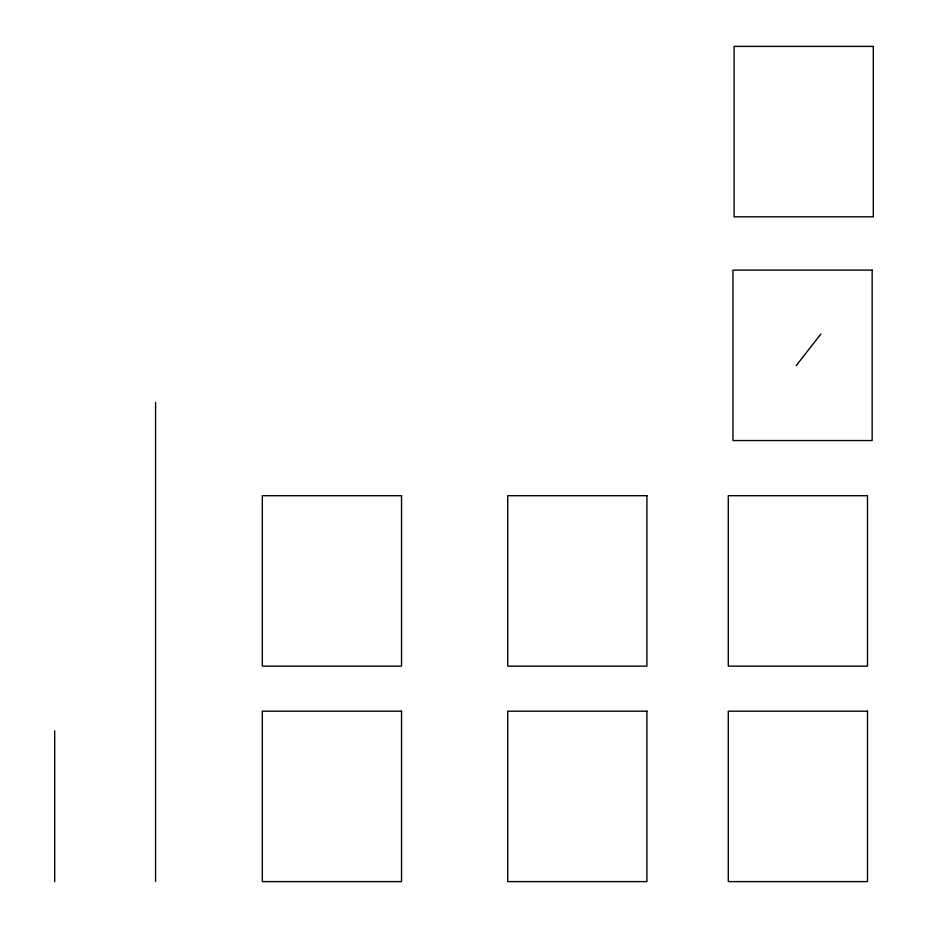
<?xml version="1.0" encoding="UTF-8"?>
<svg xmlns="http://www.w3.org/2000/svg" width="928" height="928" viewBox="0 0 928 928"><rect width="100%" height="100%" fill="white"/><g stroke="black" fill="none" stroke-linecap="round" stroke-linejoin="round"><path stroke-width="1.39" d="M796.201 365.609L820.944 333.987M155.579 402.276L155.579 881.6M54.706 730.777L54.706 881.6M873.294 46.4L734.083 46.4L734.083 216.827L873.294 216.827L873.294 46.4M872.158 270.106L732.946 270.106L732.946 440.545L872.158 440.545L872.158 270.106M401.534 495.703L262.322 495.703L262.322 666.13L401.534 666.13L401.534 495.703M646.92 495.703L507.709 495.703L507.709 666.13L646.92 666.13L646.92 495.703M867.494 495.703L728.283 495.703L728.283 666.13L867.494 666.13L867.494 495.703M401.534 711.173L262.322 711.173L262.322 881.6L401.534 881.6L401.534 711.173M646.92 711.173L507.709 711.173L507.709 881.6L646.92 881.6L646.92 711.173M867.494 711.173L728.283 711.173L728.283 881.6L867.494 881.6L867.494 711.173"/></g></svg>
